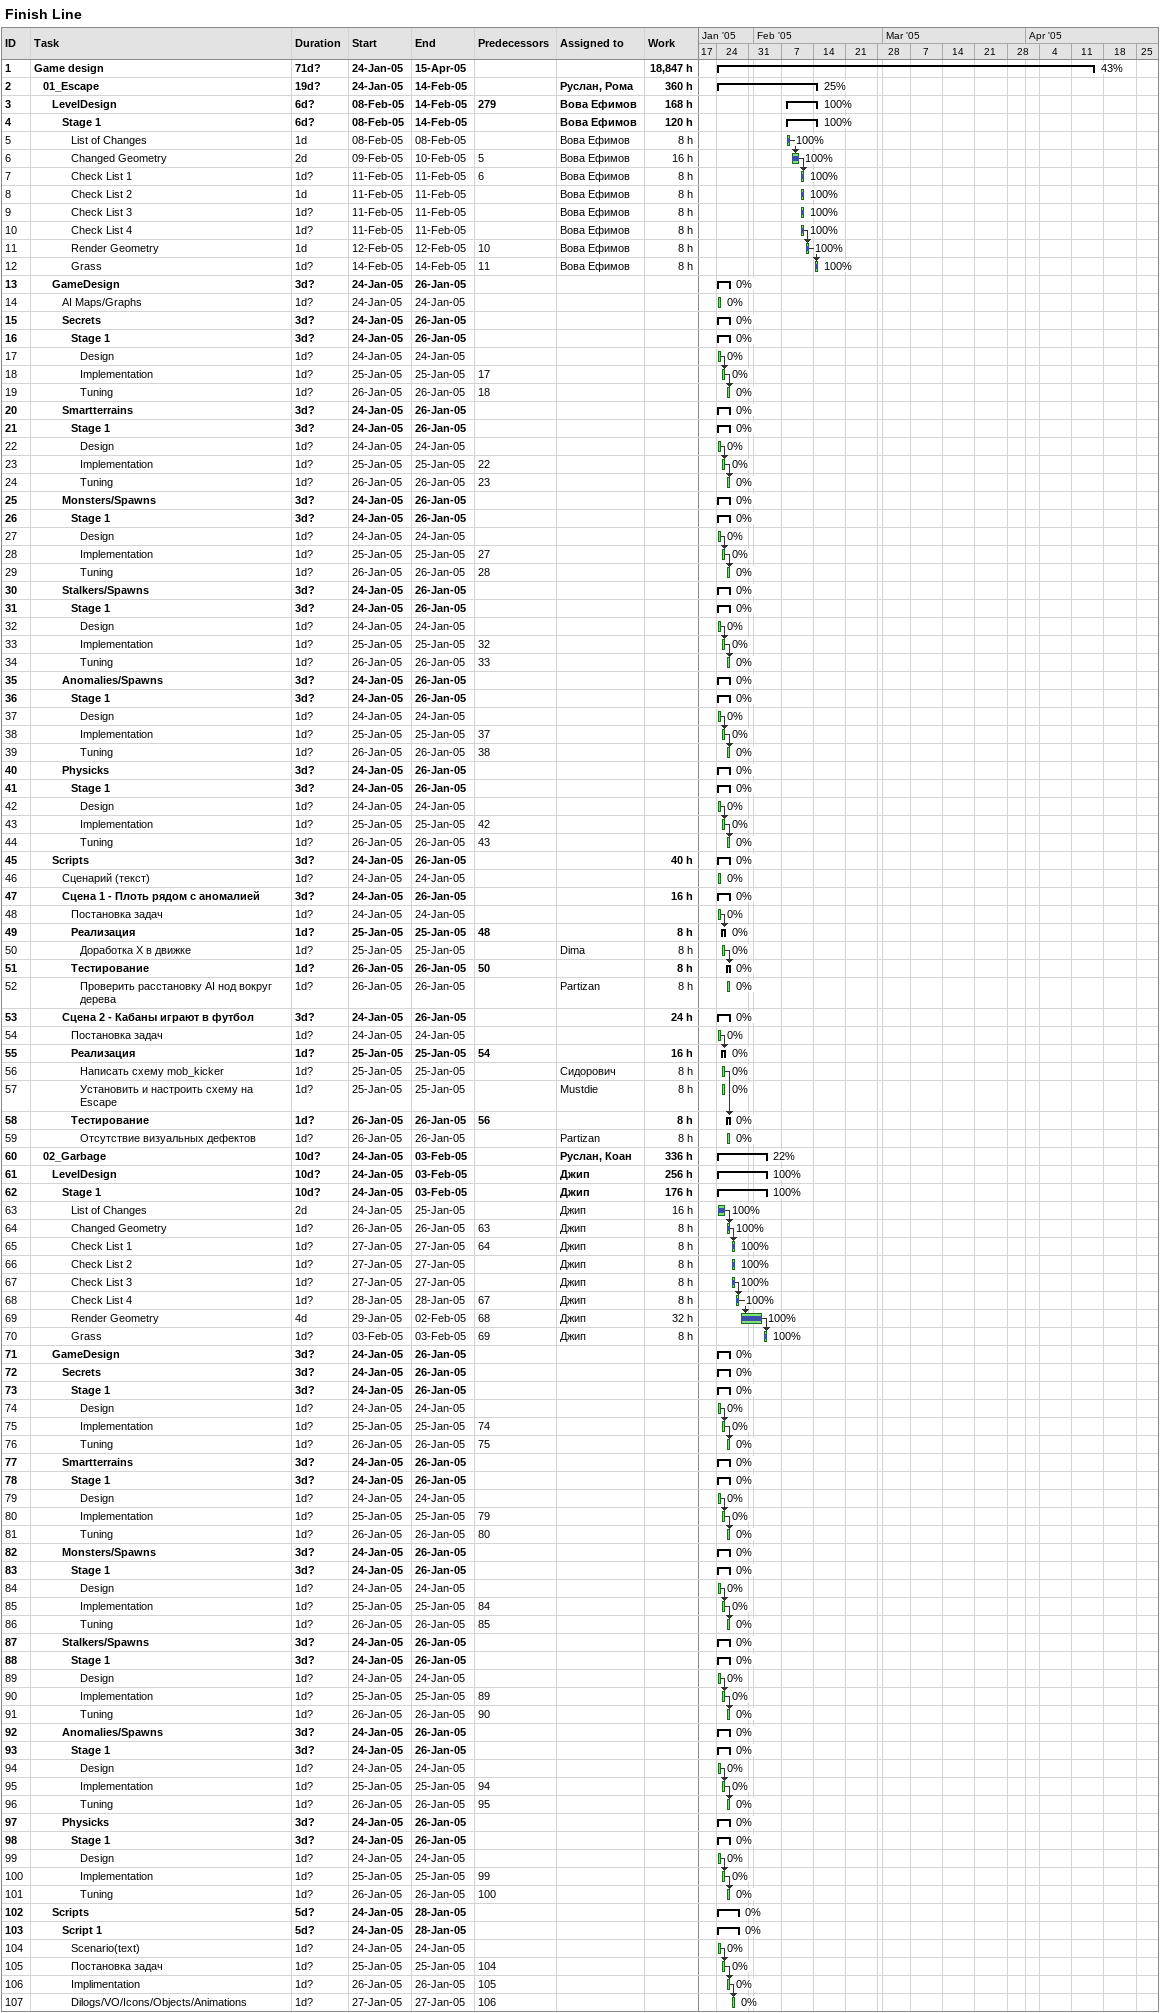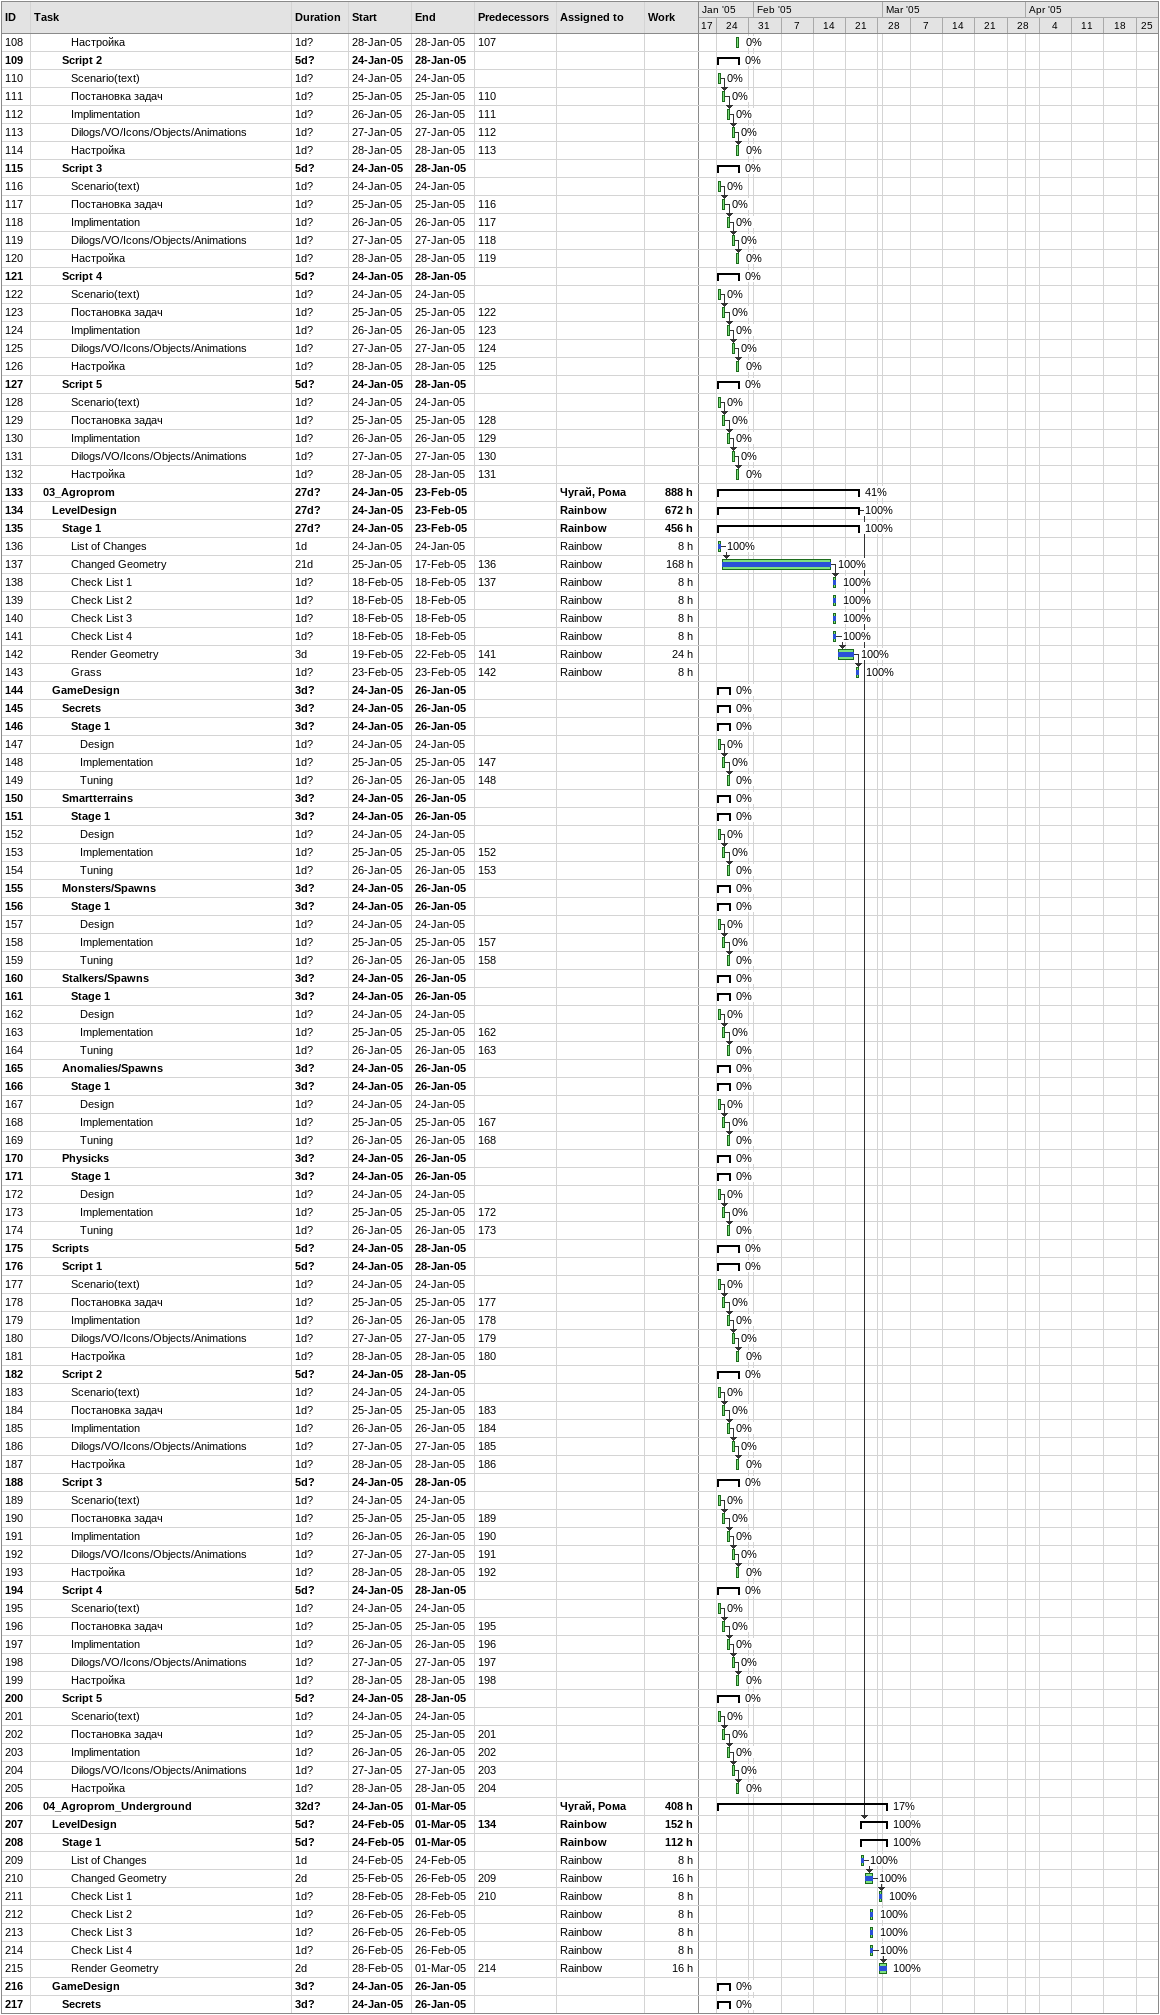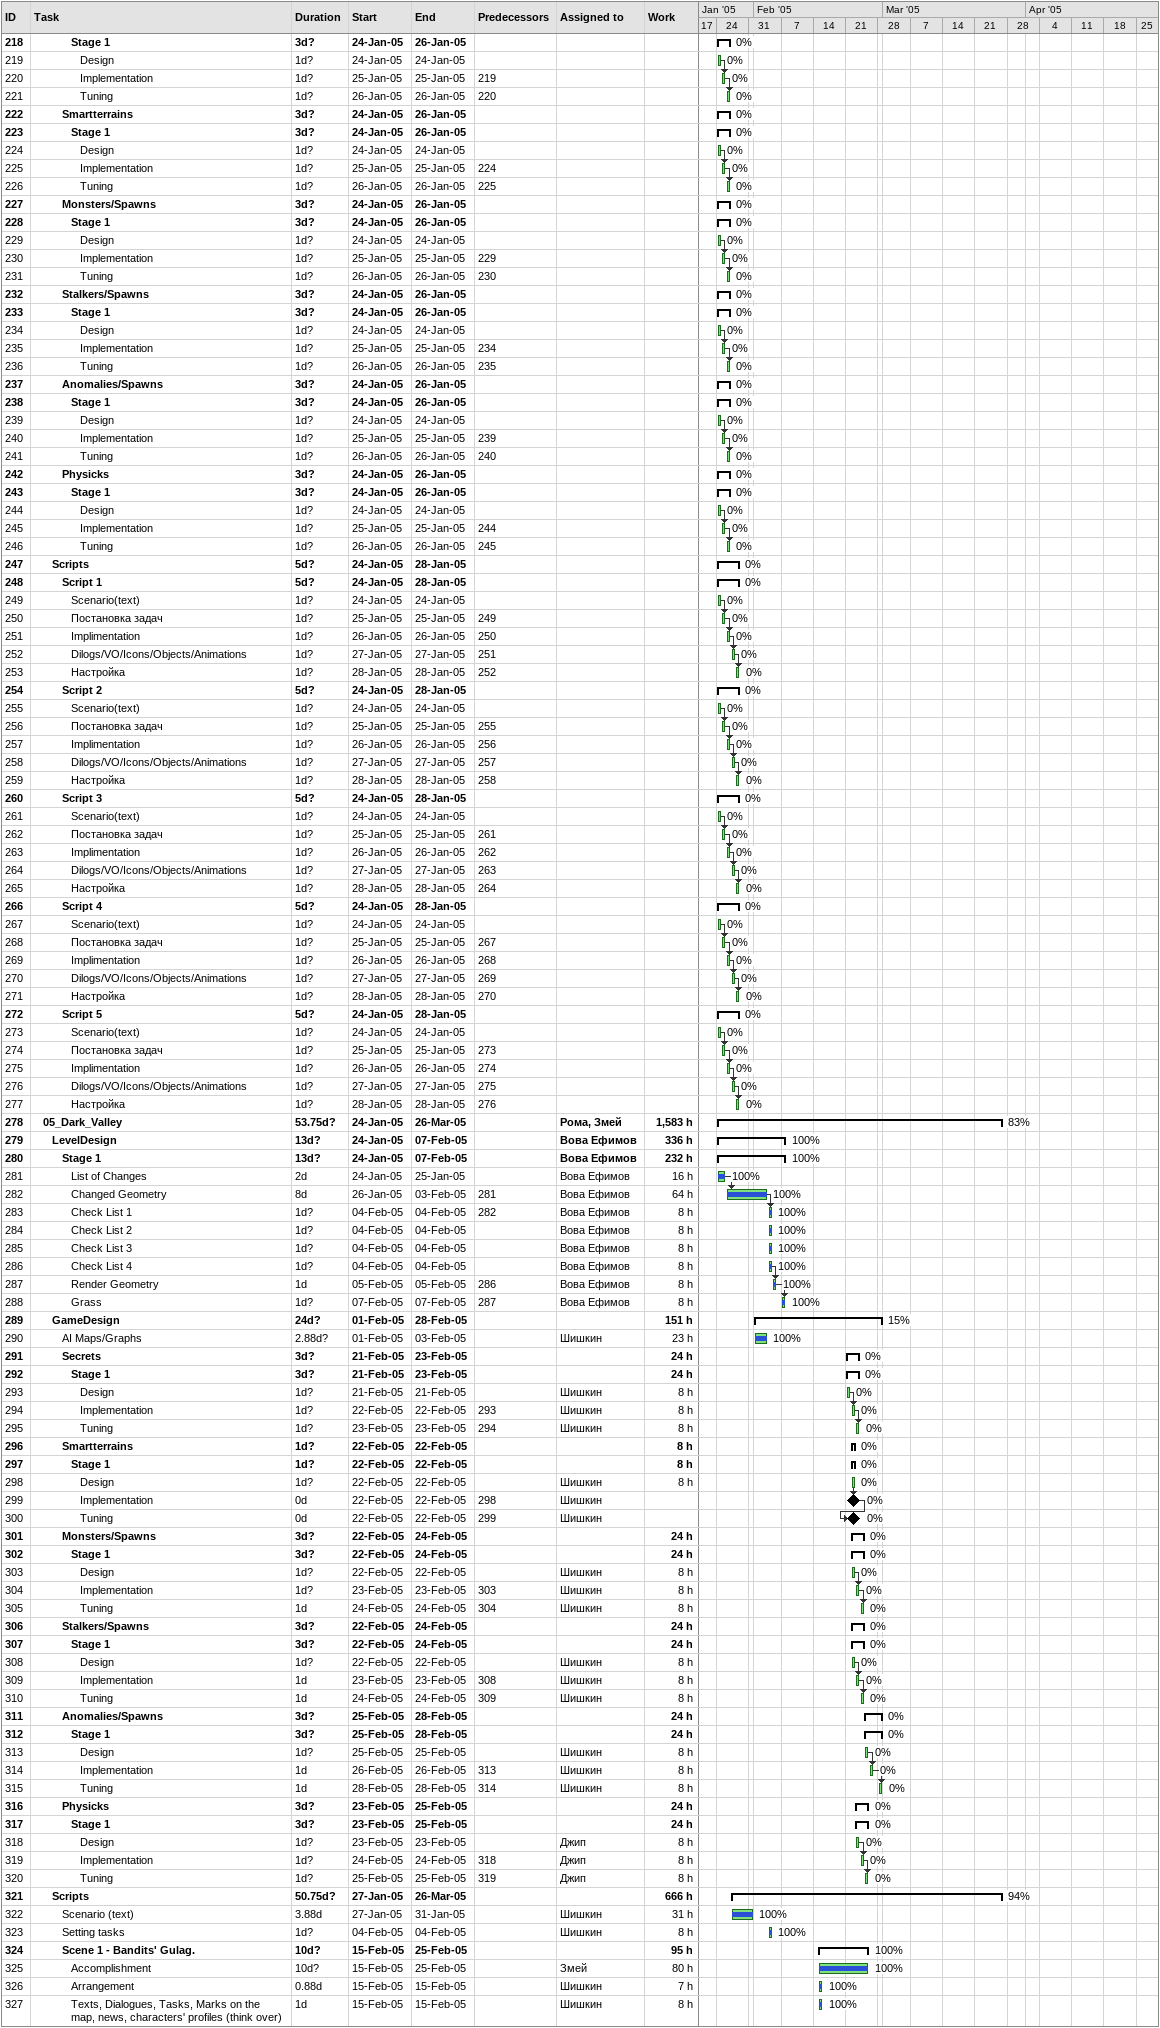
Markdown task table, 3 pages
Finish Line

| ID | Level | Task | Duration | Start | Finish | Predecessors | Resources | % complete | Work (h) |
|---|---|---|---|---|---|---|---|---|---|
| 1 | 1 | **Game design** | 71d? | 2005-01-24 | 2005-04-15 |  |  | 43 | 18847 |
| 2 | 2 | **01_Escape** | 19d? | 2005-01-24 | 2005-02-14 |  | Руслан, Рома | 25 | 360 |
| 3 | 3 | **LevelDesign** | 6d? | 2005-02-08 | 2005-02-14 | 279 | Вова Ефимов | 100 | 168 |
| 4 | 4 | **Stage 1** | 6d? | 2005-02-08 | 2005-02-14 |  | Вова Ефимов | 100 | 120 |
| 5 | 5 | List of Changes | 1d | 2005-02-08 | 2005-02-08 |  | Вова Ефимов | 100 | 8 |
| 6 | 5 | Changed Geometry | 2d | 2005-02-09 | 2005-02-10 | 5 | Вова Ефимов | 100 | 16 |
| 7 | 5 | Check List 1 | 1d? | 2005-02-11 | 2005-02-11 | 6 | Вова Ефимов | 100 | 8 |
| 8 | 5 | Check List 2 | 1d | 2005-02-11 | 2005-02-11 |  | Вова Ефимов | 100 | 8 |
| 9 | 5 | Check List 3 | 1d? | 2005-02-11 | 2005-02-11 |  | Вова Ефимов | 100 | 8 |
| 10 | 5 | Check List 4 | 1d? | 2005-02-11 | 2005-02-11 |  | Вова Ефимов | 100 | 8 |
| 11 | 5 | Render Geometry | 1d | 2005-02-12 | 2005-02-12 | 10 | Вова Ефимов | 100 | 8 |
| 12 | 5 | Grass | 1d? | 2005-02-14 | 2005-02-14 | 11 | Вова Ефимов | 100 | 8 |
| 13 | 3 | **GameDesign** | 3d? | 2005-01-24 | 2005-01-26 |  |  | 0 |  |
| 14 | 4 | AI Maps/Graphs | 1d? | 2005-01-24 | 2005-01-24 |  |  | 0 |  |
| 15 | 4 | **Secrets** | 3d? | 2005-01-24 | 2005-01-26 |  |  | 0 |  |
| 16 | 5 | **Stage 1** | 3d? | 2005-01-24 | 2005-01-26 |  |  | 0 |  |
| 17 | 6 | Design | 1d? | 2005-01-24 | 2005-01-24 |  |  | 0 |  |
| 18 | 6 | Implementation | 1d? | 2005-01-25 | 2005-01-25 | 17 |  | 0 |  |
| 19 | 6 | Tuning | 1d? | 2005-01-26 | 2005-01-26 | 18 |  | 0 |  |
| 20 | 4 | **Smartterrains** | 3d? | 2005-01-24 | 2005-01-26 |  |  | 0 |  |
| 21 | 5 | **Stage 1** | 3d? | 2005-01-24 | 2005-01-26 |  |  | 0 |  |
| 22 | 6 | Design | 1d? | 2005-01-24 | 2005-01-24 |  |  | 0 |  |
| 23 | 6 | Implementation | 1d? | 2005-01-25 | 2005-01-25 | 22 |  | 0 |  |
| 24 | 6 | Tuning | 1d? | 2005-01-26 | 2005-01-26 | 23 |  | 0 |  |
| 25 | 4 | **Monsters/Spawns** | 3d? | 2005-01-24 | 2005-01-26 |  |  | 0 |  |
| 26 | 5 | **Stage 1** | 3d? | 2005-01-24 | 2005-01-26 |  |  | 0 |  |
| 27 | 6 | Design | 1d? | 2005-01-24 | 2005-01-24 |  |  | 0 |  |
| 28 | 6 | Implementation | 1d? | 2005-01-25 | 2005-01-25 | 27 |  | 0 |  |
| 29 | 6 | Tuning | 1d? | 2005-01-26 | 2005-01-26 | 28 |  | 0 |  |
| 30 | 4 | **Stalkers/Spawns** | 3d? | 2005-01-24 | 2005-01-26 |  |  | 0 |  |
| 31 | 5 | **Stage 1** | 3d? | 2005-01-24 | 2005-01-26 |  |  | 0 |  |
| 32 | 6 | Design | 1d? | 2005-01-24 | 2005-01-24 |  |  | 0 |  |
| 33 | 6 | Implementation | 1d? | 2005-01-25 | 2005-01-25 | 32 |  | 0 |  |
| 34 | 6 | Tuning | 1d? | 2005-01-26 | 2005-01-26 | 33 |  | 0 |  |
| 35 | 4 | **Anomalies/Spawns** | 3d? | 2005-01-24 | 2005-01-26 |  |  | 0 |  |
| 36 | 5 | **Stage 1** | 3d? | 2005-01-24 | 2005-01-26 |  |  | 0 |  |
| 37 | 6 | Design | 1d? | 2005-01-24 | 2005-01-24 |  |  | 0 |  |
| 38 | 6 | Implementation | 1d? | 2005-01-25 | 2005-01-25 | 37 |  | 0 |  |
| 39 | 6 | Tuning | 1d? | 2005-01-26 | 2005-01-26 | 38 |  | 0 |  |
| 40 | 4 | **Physicks** | 3d? | 2005-01-24 | 2005-01-26 |  |  | 0 |  |
| 41 | 5 | **Stage 1** | 3d? | 2005-01-24 | 2005-01-26 |  |  | 0 |  |
| 42 | 6 | Design | 1d? | 2005-01-24 | 2005-01-24 |  |  | 0 |  |
| 43 | 6 | Implementation | 1d? | 2005-01-25 | 2005-01-25 | 42 |  | 0 |  |
| 44 | 6 | Tuning | 1d? | 2005-01-26 | 2005-01-26 | 43 |  | 0 |  |
| 45 | 3 | **Scripts** | 3d? | 2005-01-24 | 2005-01-26 |  |  | 0 | 40 |
| 46 | 4 | Сценарий (текст) | 1d? | 2005-01-24 | 2005-01-24 |  |  | 0 |  |
| 47 | 4 | **Сцена 1 - Плоть рядом с аномалией** | 3d? | 2005-01-24 | 2005-01-26 |  |  | 0 | 16 |
| 48 | 5 | Постановка задач | 1d? | 2005-01-24 | 2005-01-24 |  |  | 0 |  |
| 49 | 5 | **Реализация** | 1d? | 2005-01-25 | 2005-01-25 | 48 |  | 0 | 8 |
| 50 | 6 | Доработка X в движке | 1d? | 2005-01-25 | 2005-01-25 |  | Dima | 0 | 8 |
| 51 | 5 | **Тестирование** | 1d? | 2005-01-26 | 2005-01-26 | 50 |  | 0 | 8 |
| 52 | 6 | Проверить расстановку AI нод вокруг дерева | 1d? | 2005-01-26 | 2005-01-26 |  | Partizan | 0 | 8 |
| 53 | 4 | **Сцена 2 - Кабаны играют в футбол** | 3d? | 2005-01-24 | 2005-01-26 |  |  | 0 | 24 |
| 54 | 5 | Постановка задач | 1d? | 2005-01-24 | 2005-01-24 |  |  | 0 |  |
| 55 | 5 | **Реализация** | 1d? | 2005-01-25 | 2005-01-25 | 54 |  | 0 | 16 |
| 56 | 6 | Написать схему mob_kicker | 1d? | 2005-01-25 | 2005-01-25 |  | Сидорович | 0 | 8 |
| 57 | 6 | Установить и настроить схему на Escape | 1d? | 2005-01-25 | 2005-01-25 |  | Mustdie | 0 | 8 |
| 58 | 5 | **Тестирование** | 1d? | 2005-01-26 | 2005-01-26 | 56 |  | 0 | 8 |
| 59 | 6 | Отсутствие визуальных дефектов | 1d? | 2005-01-26 | 2005-01-26 |  | Partizan | 0 | 8 |
| 60 | 2 | **02_Garbage** | 10d? | 2005-01-24 | 2005-02-03 |  | Руслан, Коан | 22 | 336 |
| 61 | 3 | **LevelDesign** | 10d? | 2005-01-24 | 2005-02-03 |  | Джип | 100 | 256 |
| 62 | 4 | **Stage 1** | 10d? | 2005-01-24 | 2005-02-03 |  | Джип | 100 | 176 |
| 63 | 5 | List of Changes | 2d | 2005-01-24 | 2005-01-25 |  | Джип | 100 | 16 |
| 64 | 5 | Changed Geometry | 1d? | 2005-01-26 | 2005-01-26 | 63 | Джип | 100 | 8 |
| 65 | 5 | Check List 1 | 1d? | 2005-01-27 | 2005-01-27 | 64 | Джип | 100 | 8 |
| 66 | 5 | Check List 2 | 1d? | 2005-01-27 | 2005-01-27 |  | Джип | 100 | 8 |
| 67 | 5 | Check List 3 | 1d? | 2005-01-27 | 2005-01-27 |  | Джип | 100 | 8 |
| 68 | 5 | Check List 4 | 1d? | 2005-01-28 | 2005-01-28 | 67 | Джип | 100 | 8 |
| 69 | 5 | Render Geometry | 4d | 2005-01-29 | 2005-02-02 | 68 | Джип | 100 | 32 |
| 70 | 5 | Grass | 1d? | 2005-02-03 | 2005-02-03 | 69 | Джип | 100 | 8 |
| 71 | 3 | **GameDesign** | 3d? | 2005-01-24 | 2005-01-26 |  |  | 0 |  |
| 72 | 4 | **Secrets** | 3d? | 2005-01-24 | 2005-01-26 |  |  | 0 |  |
| 73 | 5 | **Stage 1** | 3d? | 2005-01-24 | 2005-01-26 |  |  | 0 |  |
| 74 | 6 | Design | 1d? | 2005-01-24 | 2005-01-24 |  |  | 0 |  |
| 75 | 6 | Implementation | 1d? | 2005-01-25 | 2005-01-25 | 74 |  | 0 |  |
| 76 | 6 | Tuning | 1d? | 2005-01-26 | 2005-01-26 | 75 |  | 0 |  |
| 77 | 4 | **Smartterrains** | 3d? | 2005-01-24 | 2005-01-26 |  |  | 0 |  |
| 78 | 5 | **Stage 1** | 3d? | 2005-01-24 | 2005-01-26 |  |  | 0 |  |
| 79 | 6 | Design | 1d? | 2005-01-24 | 2005-01-24 |  |  | 0 |  |
| 80 | 6 | Implementation | 1d? | 2005-01-25 | 2005-01-25 | 79 |  | 0 |  |
| 81 | 6 | Tuning | 1d? | 2005-01-26 | 2005-01-26 | 80 |  | 0 |  |
| 82 | 4 | **Monsters/Spawns** | 3d? | 2005-01-24 | 2005-01-26 |  |  | 0 |  |
| 83 | 5 | **Stage 1** | 3d? | 2005-01-24 | 2005-01-26 |  |  | 0 |  |
| 84 | 6 | Design | 1d? | 2005-01-24 | 2005-01-24 |  |  | 0 |  |
| 85 | 6 | Implementation | 1d? | 2005-01-25 | 2005-01-25 | 84 |  | 0 |  |
| 86 | 6 | Tuning | 1d? | 2005-01-26 | 2005-01-26 | 85 |  | 0 |  |
| 87 | 4 | **Stalkers/Spawns** | 3d? | 2005-01-24 | 2005-01-26 |  |  | 0 |  |
| 88 | 5 | **Stage 1** | 3d? | 2005-01-24 | 2005-01-26 |  |  | 0 |  |
| 89 | 6 | Design | 1d? | 2005-01-24 | 2005-01-24 |  |  | 0 |  |
| 90 | 6 | Implementation | 1d? | 2005-01-25 | 2005-01-25 | 89 |  | 0 |  |
| 91 | 6 | Tuning | 1d? | 2005-01-26 | 2005-01-26 | 90 |  | 0 |  |
| 92 | 4 | **Anomalies/Spawns** | 3d? | 2005-01-24 | 2005-01-26 |  |  | 0 |  |
| 93 | 5 | **Stage 1** | 3d? | 2005-01-24 | 2005-01-26 |  |  | 0 |  |
| 94 | 6 | Design | 1d? | 2005-01-24 | 2005-01-24 |  |  | 0 |  |
| 95 | 6 | Implementation | 1d? | 2005-01-25 | 2005-01-25 | 94 |  | 0 |  |
| 96 | 6 | Tuning | 1d? | 2005-01-26 | 2005-01-26 | 95 |  | 0 |  |
| 97 | 4 | **Physicks** | 3d? | 2005-01-24 | 2005-01-26 |  |  | 0 |  |
| 98 | 5 | **Stage 1** | 3d? | 2005-01-24 | 2005-01-26 |  |  | 0 |  |
| 99 | 6 | Design | 1d? | 2005-01-24 | 2005-01-24 |  |  | 0 |  |
| 100 | 6 | Implementation | 1d? | 2005-01-25 | 2005-01-25 | 99 |  | 0 |  |
| 101 | 6 | Tuning | 1d? | 2005-01-26 | 2005-01-26 | 100 |  | 0 |  |
| 102 | 3 | **Scripts** | 5d? | 2005-01-24 | 2005-01-28 |  |  | 0 |  |
| 103 | 4 | **Script 1** | 5d? | 2005-01-24 | 2005-01-28 |  |  | 0 |  |
| 104 | 5 | Scenario(text) | 1d? | 2005-01-24 | 2005-01-24 |  |  | 0 |  |
| 105 | 5 | Постановка задач | 1d? | 2005-01-25 | 2005-01-25 | 104 |  | 0 |  |
| 106 | 5 | Implimentation | 1d? | 2005-01-26 | 2005-01-26 | 105 |  | 0 |  |
| 107 | 5 | Dilogs/VO/Icons/Objects/Animations | 1d? | 2005-01-27 | 2005-01-27 | 106 |  | 0 |  |
| 108 | 5 | Настройка | 1d? | 2005-01-28 | 2005-01-28 | 107 |  | 0 |  |
| 109 | 4 | **Script 2** | 5d? | 2005-01-24 | 2005-01-28 |  |  | 0 |  |
| 110 | 5 | Scenario(text) | 1d? | 2005-01-24 | 2005-01-24 |  |  | 0 |  |
| 111 | 5 | Постановка задач | 1d? | 2005-01-25 | 2005-01-25 | 110 |  | 0 |  |
| 112 | 5 | Implimentation | 1d? | 2005-01-26 | 2005-01-26 | 111 |  | 0 |  |
| 113 | 5 | Dilogs/VO/Icons/Objects/Animations | 1d? | 2005-01-27 | 2005-01-27 | 112 |  | 0 |  |
| 114 | 5 | Настройка | 1d? | 2005-01-28 | 2005-01-28 | 113 |  | 0 |  |
| 115 | 4 | **Script 3** | 5d? | 2005-01-24 | 2005-01-28 |  |  | 0 |  |
| 116 | 5 | Scenario(text) | 1d? | 2005-01-24 | 2005-01-24 |  |  | 0 |  |
| 117 | 5 | Постановка задач | 1d? | 2005-01-25 | 2005-01-25 | 116 |  | 0 |  |
| 118 | 5 | Implimentation | 1d? | 2005-01-26 | 2005-01-26 | 117 |  | 0 |  |
| 119 | 5 | Dilogs/VO/Icons/Objects/Animations | 1d? | 2005-01-27 | 2005-01-27 | 118 |  | 0 |  |
| 120 | 5 | Настройка | 1d? | 2005-01-28 | 2005-01-28 | 119 |  | 0 |  |
| 121 | 4 | **Script 4** | 5d? | 2005-01-24 | 2005-01-28 |  |  | 0 |  |
| 122 | 5 | Scenario(text) | 1d? | 2005-01-24 | 2005-01-24 |  |  | 0 |  |
| 123 | 5 | Постановка задач | 1d? | 2005-01-25 | 2005-01-25 | 122 |  | 0 |  |
| 124 | 5 | Implimentation | 1d? | 2005-01-26 | 2005-01-26 | 123 |  | 0 |  |
| 125 | 5 | Dilogs/VO/Icons/Objects/Animations | 1d? | 2005-01-27 | 2005-01-27 | 124 |  | 0 |  |
| 126 | 5 | Настройка | 1d? | 2005-01-28 | 2005-01-28 | 125 |  | 0 |  |
| 127 | 4 | **Script 5** | 5d? | 2005-01-24 | 2005-01-28 |  |  | 0 |  |
| 128 | 5 | Scenario(text) | 1d? | 2005-01-24 | 2005-01-24 |  |  | 0 |  |
| 129 | 5 | Постановка задач | 1d? | 2005-01-25 | 2005-01-25 | 128 |  | 0 |  |
| 130 | 5 | Implimentation | 1d? | 2005-01-26 | 2005-01-26 | 129 |  | 0 |  |
| 131 | 5 | Dilogs/VO/Icons/Objects/Animations | 1d? | 2005-01-27 | 2005-01-27 | 130 |  | 0 |  |
| 132 | 5 | Настройка | 1d? | 2005-01-28 | 2005-01-28 | 131 |  | 0 |  |
| 133 | 2 | **03_Agroprom** | 27d? | 2005-01-24 | 2005-02-23 |  | Чугай, Рома | 41 | 888 |
| 134 | 3 | **LevelDesign** | 27d? | 2005-01-24 | 2005-02-23 |  | Rainbow | 100 | 672 |
| 135 | 4 | **Stage 1** | 27d? | 2005-01-24 | 2005-02-23 |  | Rainbow | 100 | 456 |
| 136 | 5 | List of Changes | 1d | 2005-01-24 | 2005-01-24 |  | Rainbow | 100 | 8 |
| 137 | 5 | Changed Geometry | 21d | 2005-01-25 | 2005-02-17 | 136 | Rainbow | 100 | 168 |
| 138 | 5 | Check List 1 | 1d? | 2005-02-18 | 2005-02-18 | 137 | Rainbow | 100 | 8 |
| 139 | 5 | Check List 2 | 1d? | 2005-02-18 | 2005-02-18 |  | Rainbow | 100 | 8 |
| 140 | 5 | Check List 3 | 1d? | 2005-02-18 | 2005-02-18 |  | Rainbow | 100 | 8 |
| 141 | 5 | Check List 4 | 1d? | 2005-02-18 | 2005-02-18 |  | Rainbow | 100 | 8 |
| 142 | 5 | Render Geometry | 3d | 2005-02-19 | 2005-02-22 | 141 | Rainbow | 100 | 24 |
| 143 | 5 | Grass | 1d? | 2005-02-23 | 2005-02-23 | 142 | Rainbow | 100 | 8 |
| 144 | 3 | **GameDesign** | 3d? | 2005-01-24 | 2005-01-26 |  |  | 0 |  |
| 145 | 4 | **Secrets** | 3d? | 2005-01-24 | 2005-01-26 |  |  | 0 |  |
| 146 | 5 | **Stage 1** | 3d? | 2005-01-24 | 2005-01-26 |  |  | 0 |  |
| 147 | 6 | Design | 1d? | 2005-01-24 | 2005-01-24 |  |  | 0 |  |
| 148 | 6 | Implementation | 1d? | 2005-01-25 | 2005-01-25 | 147 |  | 0 |  |
| 149 | 6 | Tuning | 1d? | 2005-01-26 | 2005-01-26 | 148 |  | 0 |  |
| 150 | 4 | **Smartterrains** | 3d? | 2005-01-24 | 2005-01-26 |  |  | 0 |  |
| 151 | 5 | **Stage 1** | 3d? | 2005-01-24 | 2005-01-26 |  |  | 0 |  |
| 152 | 6 | Design | 1d? | 2005-01-24 | 2005-01-24 |  |  | 0 |  |
| 153 | 6 | Implementation | 1d? | 2005-01-25 | 2005-01-25 | 152 |  | 0 |  |
| 154 | 6 | Tuning | 1d? | 2005-01-26 | 2005-01-26 | 153 |  | 0 |  |
| 155 | 4 | **Monsters/Spawns** | 3d? | 2005-01-24 | 2005-01-26 |  |  | 0 |  |
| 156 | 5 | **Stage 1** | 3d? | 2005-01-24 | 2005-01-26 |  |  | 0 |  |
| 157 | 6 | Design | 1d? | 2005-01-24 | 2005-01-24 |  |  | 0 |  |
| 158 | 6 | Implementation | 1d? | 2005-01-25 | 2005-01-25 | 157 |  | 0 |  |
| 159 | 6 | Tuning | 1d? | 2005-01-26 | 2005-01-26 | 158 |  | 0 |  |
| 160 | 4 | **Stalkers/Spawns** | 3d? | 2005-01-24 | 2005-01-26 |  |  | 0 |  |
| 161 | 5 | **Stage 1** | 3d? | 2005-01-24 | 2005-01-26 |  |  | 0 |  |
| 162 | 6 | Design | 1d? | 2005-01-24 | 2005-01-24 |  |  | 0 |  |
| 163 | 6 | Implementation | 1d? | 2005-01-25 | 2005-01-25 | 162 |  | 0 |  |
| 164 | 6 | Tuning | 1d? | 2005-01-26 | 2005-01-26 | 163 |  | 0 |  |
| 165 | 4 | **Anomalies/Spawns** | 3d? | 2005-01-24 | 2005-01-26 |  |  | 0 |  |
| 166 | 5 | **Stage 1** | 3d? | 2005-01-24 | 2005-01-26 |  |  | 0 |  |
| 167 | 6 | Design | 1d? | 2005-01-24 | 2005-01-24 |  |  | 0 |  |
| 168 | 6 | Implementation | 1d? | 2005-01-25 | 2005-01-25 | 167 |  | 0 |  |
| 169 | 6 | Tuning | 1d? | 2005-01-26 | 2005-01-26 | 168 |  | 0 |  |
| 170 | 4 | **Physicks** | 3d? | 2005-01-24 | 2005-01-26 |  |  | 0 |  |
| 171 | 5 | **Stage 1** | 3d? | 2005-01-24 | 2005-01-26 |  |  | 0 |  |
| 172 | 6 | Design | 1d? | 2005-01-24 | 2005-01-24 |  |  | 0 |  |
| 173 | 6 | Implementation | 1d? | 2005-01-25 | 2005-01-25 | 172 |  | 0 |  |
| 174 | 6 | Tuning | 1d? | 2005-01-26 | 2005-01-26 | 173 |  | 0 |  |
| 175 | 3 | **Scripts** | 5d? | 2005-01-24 | 2005-01-28 |  |  | 0 |  |
| 176 | 4 | **Script 1** | 5d? | 2005-01-24 | 2005-01-28 |  |  | 0 |  |
| 177 | 5 | Scenario(text) | 1d? | 2005-01-24 | 2005-01-24 |  |  | 0 |  |
| 178 | 5 | Постановка задач | 1d? | 2005-01-25 | 2005-01-25 | 177 |  | 0 |  |
| 179 | 5 | Implimentation | 1d? | 2005-01-26 | 2005-01-26 | 178 |  | 0 |  |
| 180 | 5 | Dilogs/VO/Icons/Objects/Animations | 1d? | 2005-01-27 | 2005-01-27 | 179 |  | 0 |  |
| 181 | 5 | Настройка | 1d? | 2005-01-28 | 2005-01-28 | 180 |  | 0 |  |
| 182 | 4 | **Script 2** | 5d? | 2005-01-24 | 2005-01-28 |  |  | 0 |  |
| 183 | 5 | Scenario(text) | 1d? | 2005-01-24 | 2005-01-24 |  |  | 0 |  |
| 184 | 5 | Постановка задач | 1d? | 2005-01-25 | 2005-01-25 | 183 |  | 0 |  |
| 185 | 5 | Implimentation | 1d? | 2005-01-26 | 2005-01-26 | 184 |  | 0 |  |
| 186 | 5 | Dilogs/VO/Icons/Objects/Animations | 1d? | 2005-01-27 | 2005-01-27 | 185 |  | 0 |  |
| 187 | 5 | Настройка | 1d? | 2005-01-28 | 2005-01-28 | 186 |  | 0 |  |
| 188 | 4 | **Script 3** | 5d? | 2005-01-24 | 2005-01-28 |  |  | 0 |  |
| 189 | 5 | Scenario(text) | 1d? | 2005-01-24 | 2005-01-24 |  |  | 0 |  |
| 190 | 5 | Постановка задач | 1d? | 2005-01-25 | 2005-01-25 | 189 |  | 0 |  |
| 191 | 5 | Implimentation | 1d? | 2005-01-26 | 2005-01-26 | 190 |  | 0 |  |
| 192 | 5 | Dilogs/VO/Icons/Objects/Animations | 1d? | 2005-01-27 | 2005-01-27 | 191 |  | 0 |  |
| 193 | 5 | Настройка | 1d? | 2005-01-28 | 2005-01-28 | 192 |  | 0 |  |
| 194 | 4 | **Script 4** | 5d? | 2005-01-24 | 2005-01-28 |  |  | 0 |  |
| 195 | 5 | Scenario(text) | 1d? | 2005-01-24 | 2005-01-24 |  |  | 0 |  |
| 196 | 5 | Постановка задач | 1d? | 2005-01-25 | 2005-01-25 | 195 |  | 0 |  |
| 197 | 5 | Implimentation | 1d? | 2005-01-26 | 2005-01-26 | 196 |  | 0 |  |
| 198 | 5 | Dilogs/VO/Icons/Objects/Animations | 1d? | 2005-01-27 | 2005-01-27 | 197 |  | 0 |  |
| 199 | 5 | Настройка | 1d? | 2005-01-28 | 2005-01-28 | 198 |  | 0 |  |
| 200 | 4 | **Script 5** | 5d? | 2005-01-24 | 2005-01-28 |  |  | 0 |  |
| 201 | 5 | Scenario(text) | 1d? | 2005-01-24 | 2005-01-24 |  |  | 0 |  |
| 202 | 5 | Постановка задач | 1d? | 2005-01-25 | 2005-01-25 | 201 |  | 0 |  |
| 203 | 5 | Implimentation | 1d? | 2005-01-26 | 2005-01-26 | 202 |  | 0 |  |
| 204 | 5 | Dilogs/VO/Icons/Objects/Animations | 1d? | 2005-01-27 | 2005-01-27 | 203 |  | 0 |  |
| 205 | 5 | Настройка | 1d? | 2005-01-28 | 2005-01-28 | 204 |  | 0 |  |
| 206 | 2 | **04_Agroprom_Underground** | 32d? | 2005-01-24 | 2005-03-01 |  | Чугай, Рома | 17 | 408 |
| 207 | 3 | **LevelDesign** | 5d? | 2005-02-24 | 2005-03-01 | 134 | Rainbow | 100 | 152 |
| 208 | 4 | **Stage 1** | 5d? | 2005-02-24 | 2005-03-01 |  | Rainbow | 100 | 112 |
| 209 | 5 | List of Changes | 1d | 2005-02-24 | 2005-02-24 |  | Rainbow | 100 | 8 |
| 210 | 5 | Changed Geometry | 2d | 2005-02-25 | 2005-02-26 | 209 | Rainbow | 100 | 16 |
| 211 | 5 | Check List 1 | 1d? | 2005-02-28 | 2005-02-28 | 210 | Rainbow | 100 | 8 |
| 212 | 5 | Check List 2 | 1d? | 2005-02-26 | 2005-02-26 |  | Rainbow | 100 | 8 |
| 213 | 5 | Check List 3 | 1d? | 2005-02-26 | 2005-02-26 |  | Rainbow | 100 | 8 |
| 214 | 5 | Check List 4 | 1d? | 2005-02-26 | 2005-02-26 |  | Rainbow | 100 | 8 |
| 215 | 5 | Render Geometry | 2d | 2005-02-28 | 2005-03-01 | 214 | Rainbow | 100 | 16 |
| 216 | 3 | **GameDesign** | 3d? | 2005-01-24 | 2005-01-26 |  |  | 0 |  |
| 217 | 4 | **Secrets** | 3d? | 2005-01-24 | 2005-01-26 |  |  | 0 |  |
| 218 | 5 | **Stage 1** | 3d? | 2005-01-24 | 2005-01-26 |  |  | 0 |  |
| 219 | 6 | Design | 1d? | 2005-01-24 | 2005-01-24 |  |  | 0 |  |
| 220 | 6 | Implementation | 1d? | 2005-01-25 | 2005-01-25 | 219 |  | 0 |  |
| 221 | 6 | Tuning | 1d? | 2005-01-26 | 2005-01-26 | 220 |  | 0 |  |
| 222 | 4 | **Smartterrains** | 3d? | 2005-01-24 | 2005-01-26 |  |  | 0 |  |
| 223 | 5 | **Stage 1** | 3d? | 2005-01-24 | 2005-01-26 |  |  | 0 |  |
| 224 | 6 | Design | 1d? | 2005-01-24 | 2005-01-24 |  |  | 0 |  |
| 225 | 6 | Implementation | 1d? | 2005-01-25 | 2005-01-25 | 224 |  | 0 |  |
| 226 | 6 | Tuning | 1d? | 2005-01-26 | 2005-01-26 | 225 |  | 0 |  |
| 227 | 4 | **Monsters/Spawns** | 3d? | 2005-01-24 | 2005-01-26 |  |  | 0 |  |
| 228 | 5 | **Stage 1** | 3d? | 2005-01-24 | 2005-01-26 |  |  | 0 |  |
| 229 | 6 | Design | 1d? | 2005-01-24 | 2005-01-24 |  |  | 0 |  |
| 230 | 6 | Implementation | 1d? | 2005-01-25 | 2005-01-25 | 229 |  | 0 |  |
| 231 | 6 | Tuning | 1d? | 2005-01-26 | 2005-01-26 | 230 |  | 0 |  |
| 232 | 4 | **Stalkers/Spawns** | 3d? | 2005-01-24 | 2005-01-26 |  |  | 0 |  |
| 233 | 5 | **Stage 1** | 3d? | 2005-01-24 | 2005-01-26 |  |  | 0 |  |
| 234 | 6 | Design | 1d? | 2005-01-24 | 2005-01-24 |  |  | 0 |  |
| 235 | 6 | Implementation | 1d? | 2005-01-25 | 2005-01-25 | 234 |  | 0 |  |
| 236 | 6 | Tuning | 1d? | 2005-01-26 | 2005-01-26 | 235 |  | 0 |  |
| 237 | 4 | **Anomalies/Spawns** | 3d? | 2005-01-24 | 2005-01-26 |  |  | 0 |  |
| 238 | 5 | **Stage 1** | 3d? | 2005-01-24 | 2005-01-26 |  |  | 0 |  |
| 239 | 6 | Design | 1d? | 2005-01-24 | 2005-01-24 |  |  | 0 |  |
| 240 | 6 | Implementation | 1d? | 2005-01-25 | 2005-01-25 | 239 |  | 0 |  |
| 241 | 6 | Tuning | 1d? | 2005-01-26 | 2005-01-26 | 240 |  | 0 |  |
| 242 | 4 | **Physicks** | 3d? | 2005-01-24 | 2005-01-26 |  |  | 0 |  |
| 243 | 5 | **Stage 1** | 3d? | 2005-01-24 | 2005-01-26 |  |  | 0 |  |
| 244 | 6 | Design | 1d? | 2005-01-24 | 2005-01-24 |  |  | 0 |  |
| 245 | 6 | Implementation | 1d? | 2005-01-25 | 2005-01-25 | 244 |  | 0 |  |
| 246 | 6 | Tuning | 1d? | 2005-01-26 | 2005-01-26 | 245 |  | 0 |  |
| 247 | 3 | **Scripts** | 5d? | 2005-01-24 | 2005-01-28 |  |  | 0 |  |
| 248 | 4 | **Script 1** | 5d? | 2005-01-24 | 2005-01-28 |  |  | 0 |  |
| 249 | 5 | Scenario(text) | 1d? | 2005-01-24 | 2005-01-24 |  |  | 0 |  |
| 250 | 5 | Постановка задач | 1d? | 2005-01-25 | 2005-01-25 | 249 |  | 0 |  |
| 251 | 5 | Implimentation | 1d? | 2005-01-26 | 2005-01-26 | 250 |  | 0 |  |
| 252 | 5 | Dilogs/VO/Icons/Objects/Animations | 1d? | 2005-01-27 | 2005-01-27 | 251 |  | 0 |  |
| 253 | 5 | Настройка | 1d? | 2005-01-28 | 2005-01-28 | 252 |  | 0 |  |
| 254 | 4 | **Script 2** | 5d? | 2005-01-24 | 2005-01-28 |  |  | 0 |  |
| 255 | 5 | Scenario(text) | 1d? | 2005-01-24 | 2005-01-24 |  |  | 0 |  |
| 256 | 5 | Постановка задач | 1d? | 2005-01-25 | 2005-01-25 | 255 |  | 0 |  |
| 257 | 5 | Implimentation | 1d? | 2005-01-26 | 2005-01-26 | 256 |  | 0 |  |
| 258 | 5 | Dilogs/VO/Icons/Objects/Animations | 1d? | 2005-01-27 | 2005-01-27 | 257 |  | 0 |  |
| 259 | 5 | Настройка | 1d? | 2005-01-28 | 2005-01-28 | 258 |  | 0 |  |
| 260 | 4 | **Script 3** | 5d? | 2005-01-24 | 2005-01-28 |  |  | 0 |  |
| 261 | 5 | Scenario(text) | 1d? | 2005-01-24 | 2005-01-24 |  |  | 0 |  |
| 262 | 5 | Постановка задач | 1d? | 2005-01-25 | 2005-01-25 | 261 |  | 0 |  |
| 263 | 5 | Implimentation | 1d? | 2005-01-26 | 2005-01-26 | 262 |  | 0 |  |
| 264 | 5 | Dilogs/VO/Icons/Objects/Animations | 1d? | 2005-01-27 | 2005-01-27 | 263 |  | 0 |  |
| 265 | 5 | Настройка | 1d? | 2005-01-28 | 2005-01-28 | 264 |  | 0 |  |
| 266 | 4 | **Script 4** | 5d? | 2005-01-24 | 2005-01-28 |  |  | 0 |  |
| 267 | 5 | Scenario(text) | 1d? | 2005-01-24 | 2005-01-24 |  |  | 0 |  |
| 268 | 5 | Постановка задач | 1d? | 2005-01-25 | 2005-01-25 | 267 |  | 0 |  |
| 269 | 5 | Implimentation | 1d? | 2005-01-26 | 2005-01-26 | 268 |  | 0 |  |
| 270 | 5 | Dilogs/VO/Icons/Objects/Animations | 1d? | 2005-01-27 | 2005-01-27 | 269 |  | 0 |  |
| 271 | 5 | Настройка | 1d? | 2005-01-28 | 2005-01-28 | 270 |  | 0 |  |
| 272 | 4 | **Script 5** | 5d? | 2005-01-24 | 2005-01-28 |  |  | 0 |  |
| 273 | 5 | Scenario(text) | 1d? | 2005-01-24 | 2005-01-24 |  |  | 0 |  |
| 274 | 5 | Постановка задач | 1d? | 2005-01-25 | 2005-01-25 | 273 |  | 0 |  |
| 275 | 5 | Implimentation | 1d? | 2005-01-26 | 2005-01-26 | 274 |  | 0 |  |
| 276 | 5 | Dilogs/VO/Icons/Objects/Animations | 1d? | 2005-01-27 | 2005-01-27 | 275 |  | 0 |  |
| 277 | 5 | Настройка | 1d? | 2005-01-28 | 2005-01-28 | 276 |  | 0 |  |
| 278 | 2 | **05_Dark_Valley** | 53.75d? | 2005-01-24 | 2005-03-26 |  | Рома, Змей | 83 | 1583 |
| 279 | 3 | **LevelDesign** | 13d? | 2005-01-24 | 2005-02-07 |  | Вова Ефимов | 100 | 336 |
| 280 | 4 | **Stage 1** | 13d? | 2005-01-24 | 2005-02-07 |  | Вова Ефимов | 100 | 232 |
| 281 | 5 | List of Changes | 2d | 2005-01-24 | 2005-01-25 |  | Вова Ефимов | 100 | 16 |
| 282 | 5 | Changed Geometry | 8d | 2005-01-26 | 2005-02-03 | 281 | Вова Ефимов | 100 | 64 |
| 283 | 5 | Check List 1 | 1d? | 2005-02-04 | 2005-02-04 | 282 | Вова Ефимов | 100 | 8 |
| 284 | 5 | Check List 2 | 1d? | 2005-02-04 | 2005-02-04 |  | Вова Ефимов | 100 | 8 |
| 285 | 5 | Check List 3 | 1d? | 2005-02-04 | 2005-02-04 |  | Вова Ефимов | 100 | 8 |
| 286 | 5 | Check List 4 | 1d? | 2005-02-04 | 2005-02-04 |  | Вова Ефимов | 100 | 8 |
| 287 | 5 | Render Geometry | 1d | 2005-02-05 | 2005-02-05 | 286 | Вова Ефимов | 100 | 8 |
| 288 | 5 | Grass | 1d? | 2005-02-07 | 2005-02-07 | 287 | Вова Ефимов | 100 | 8 |
| 289 | 3 | **GameDesign** | 24d? | 2005-02-01 | 2005-02-28 |  |  | 15 | 151 |
| 290 | 4 | AI Maps/Graphs | 2.88d? | 2005-02-01 | 2005-02-03 |  | Шишкин | 100 | 23 |
| 291 | 4 | **Secrets** | 3d? | 2005-02-21 | 2005-02-23 |  |  | 0 | 24 |
| 292 | 5 | **Stage 1** | 3d? | 2005-02-21 | 2005-02-23 |  |  | 0 | 24 |
| 293 | 6 | Design | 1d? | 2005-02-21 | 2005-02-21 |  | Шишкин | 0 | 8 |
| 294 | 6 | Implementation | 1d? | 2005-02-22 | 2005-02-22 | 293 | Шишкин | 0 | 8 |
| 295 | 6 | Tuning | 1d? | 2005-02-23 | 2005-02-23 | 294 | Шишкин | 0 | 8 |
| 296 | 4 | **Smartterrains** | 1d? | 2005-02-22 | 2005-02-22 |  |  | 0 | 8 |
| 297 | 5 | **Stage 1** | 1d? | 2005-02-22 | 2005-02-22 |  |  | 0 | 8 |
| 298 | 6 | Design | 1d? | 2005-02-22 | 2005-02-22 |  | Шишкин | 0 | 8 |
| 299 | 6 | Implementation | 0d | 2005-02-22 | 2005-02-22 | 298 | Шишкин | 0 |  |
| 300 | 6 | Tuning | 0d | 2005-02-22 | 2005-02-22 | 299 | Шишкин | 0 |  |
| 301 | 4 | **Monsters/Spawns** | 3d? | 2005-02-22 | 2005-02-24 |  |  | 0 | 24 |
| 302 | 5 | **Stage 1** | 3d? | 2005-02-22 | 2005-02-24 |  |  | 0 | 24 |
| 303 | 6 | Design | 1d? | 2005-02-22 | 2005-02-22 |  | Шишкин | 0 | 8 |
| 304 | 6 | Implementation | 1d? | 2005-02-23 | 2005-02-23 | 303 | Шишкин | 0 | 8 |
| 305 | 6 | Tuning | 1d | 2005-02-24 | 2005-02-24 | 304 | Шишкин | 0 | 8 |
| 306 | 4 | **Stalkers/Spawns** | 3d? | 2005-02-22 | 2005-02-24 |  |  | 0 | 24 |
| 307 | 5 | **Stage 1** | 3d? | 2005-02-22 | 2005-02-24 |  |  | 0 | 24 |
| 308 | 6 | Design | 1d? | 2005-02-22 | 2005-02-22 |  | Шишкин | 0 | 8 |
| 309 | 6 | Implementation | 1d | 2005-02-23 | 2005-02-23 | 308 | Шишкин | 0 | 8 |
| 310 | 6 | Tuning | 1d | 2005-02-24 | 2005-02-24 | 309 | Шишкин | 0 | 8 |
| 311 | 4 | **Anomalies/Spawns** | 3d? | 2005-02-25 | 2005-02-28 |  |  | 0 | 24 |
| 312 | 5 | **Stage 1** | 3d? | 2005-02-25 | 2005-02-28 |  |  | 0 | 24 |
| 313 | 6 | Design | 1d? | 2005-02-25 | 2005-02-25 |  | Шишкин | 0 | 8 |
| 314 | 6 | Implementation | 1d | 2005-02-26 | 2005-02-26 | 313 | Шишкин | 0 | 8 |
| 315 | 6 | Tuning | 1d | 2005-02-28 | 2005-02-28 | 314 | Шишкин | 0 | 8 |
| 316 | 4 | **Physicks** | 3d? | 2005-02-23 | 2005-02-25 |  |  | 0 | 24 |
| 317 | 5 | **Stage 1** | 3d? | 2005-02-23 | 2005-02-25 |  |  | 0 | 24 |
| 318 | 6 | Design | 1d? | 2005-02-23 | 2005-02-23 |  | Джип | 0 | 8 |
| 319 | 6 | Implementation | 1d? | 2005-02-24 | 2005-02-24 | 318 | Джип | 0 | 8 |
| 320 | 6 | Tuning | 1d? | 2005-02-25 | 2005-02-25 | 319 | Джип | 0 | 8 |
| 321 | 3 | **Scripts** | 50.75d? | 2005-01-27 | 2005-03-26 |  |  | 94 | 666 |
| 322 | 4 | Scenario (text) | 3.88d | 2005-01-27 | 2005-01-31 |  | Шишкин | 100 | 31 |
| 323 | 4 | Setting tasks | 1d? | 2005-02-04 | 2005-02-04 |  | Шишкин | 100 | 8 |
| 324 | 4 | **Scene 1 - Bandits' Gulag.** | 10d? | 2005-02-15 | 2005-02-25 |  |  | 100 | 95 |
| 325 | 5 | Accomplishment | 10d? | 2005-02-15 | 2005-02-25 |  | Змей | 100 | 80 |
| 326 | 5 | Arrangement | 0.88d | 2005-02-15 | 2005-02-15 |  | Шишкин | 100 | 7 |
| 327 | 5 | Texts, Dialogues, Tasks, Marks on the map, news, characters' profiles (think over) | 1d | 2005-02-15 | 2005-02-15 |  | Шишкин | 100 | 8 |
